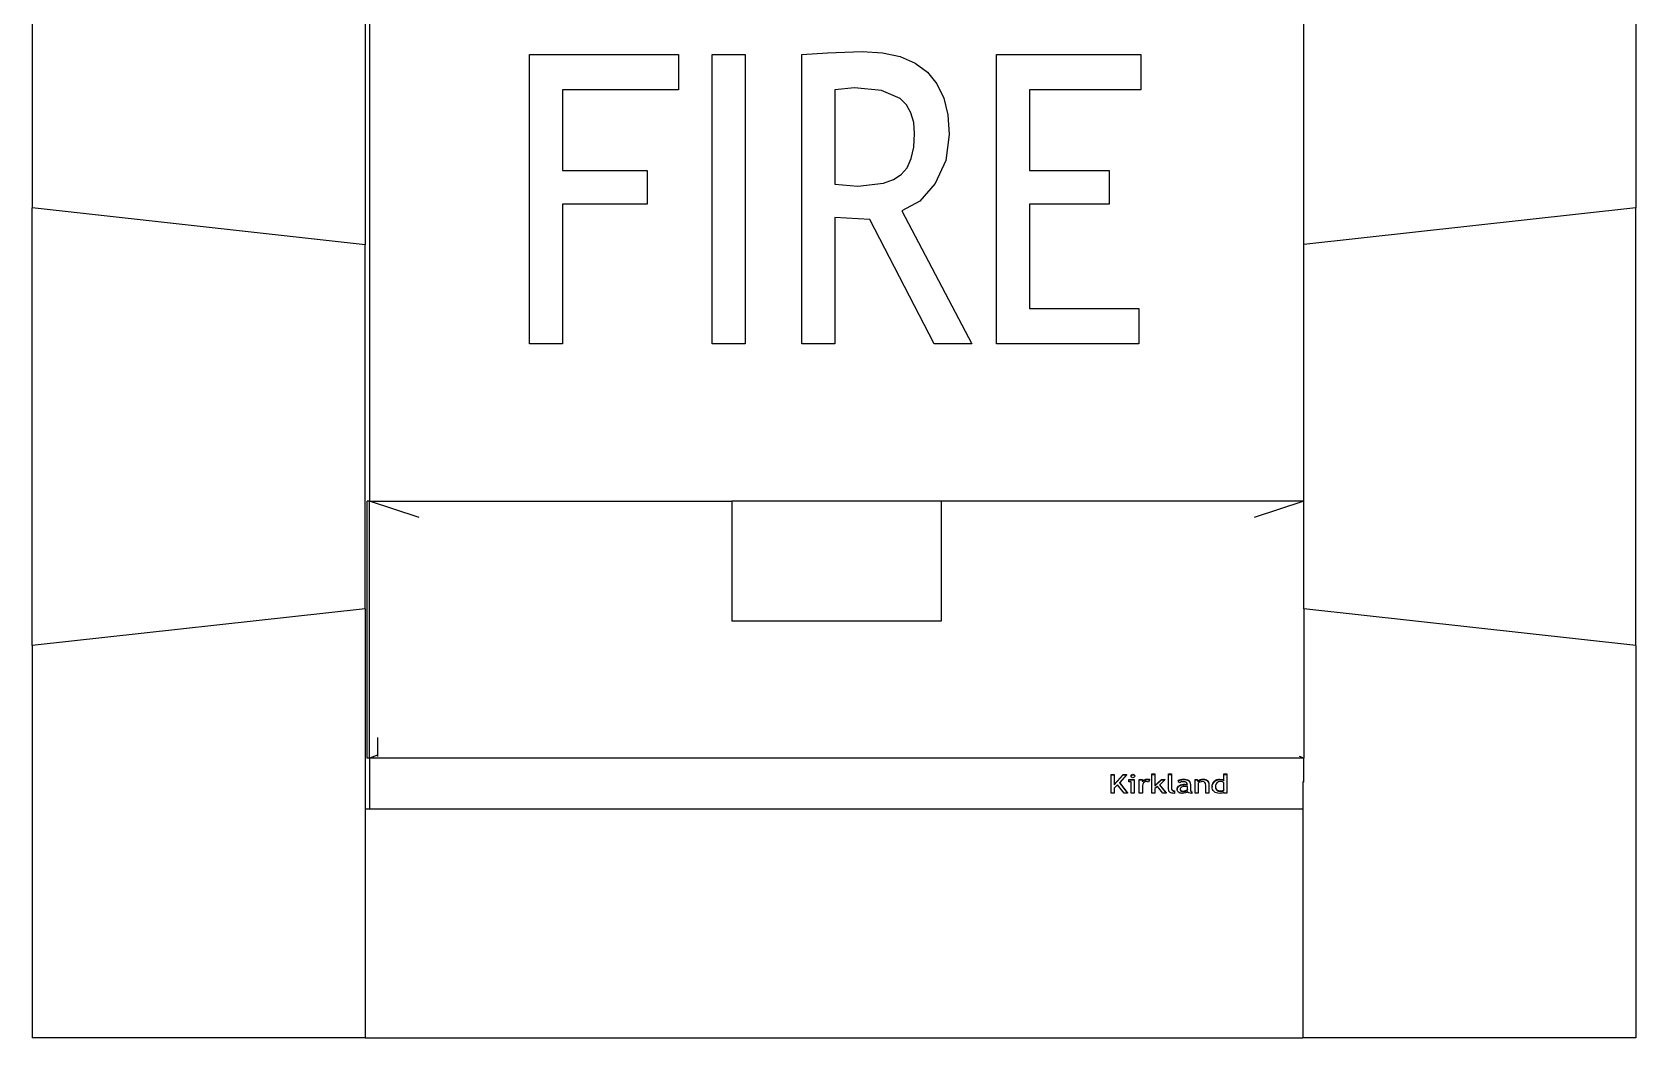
# Model space of a CAD drawing. Header units: inches. Extents: x 710 to 5347, y 114 to 2471.
# Drawn here: x 2822 to 3541, y 114 to 565 of the extents above; entities that cross this region are included whole.
import ezdxf

# ---------------------------------------------------------------- set-up
doc = ezdxf.new("R2010")
doc.units = ezdxf.units.IN
doc.header["$MEASUREMENT"] = 0
doc.layers.add('Edges', color=7, linetype='Continuous')

# ---------------------------------------------------------------- blocks, each defined once
blk = doc.blocks.new('fire alarm fr')
at = {"layer": 'Edges'}
for p, q in [((-295.75, 1167.27), (-295.75, 672.41)), ((423.57, 1167.27), (423.57, 672.41)), ((-146.31, 1096.04), (-146.31, 655.91)), ((-144.46, 1086.92), (-144.46, 540.89)), ((274.68, 655.97), (274.68, 1086.87)), ((-72.67, 611.4), (-72.67, 741.23)), ((-72.67, 741.23), (-5.83, 741.23)), ((-5.83, 741.23), (-5.83, 725.28)), ((9.31, 611.4), (9.31, 741.23)), ((9.31, 741.23), (24.08, 741.23)), ((24.08, 741.23), (24.08, 611.4)), ((49.55, 741.23), (61.04, 741.89)), ((49.55, 611.4), (49.55, 741.23)), ((61.04, 741.89), (76.58, 742.56)), ((76.58, 742.56), (85.72, 741.98)), ((85.72, 741.98), (93.64, 740.23)), ((136.84, 611.4), (136.84, 741.23)), ((136.84, 741.23), (201.46, 741.23)), ((201.46, 741.23), (201.46, 725.28)), ((93.64, 740.23), (100.34, 737.33)), ((100.34, 737.33), (105.83, 733.25)), ((105.83, 733.25), (110.09, 728.02)), ((110.09, 728.02), (113.14, 721.62)), ((-57.9, 725.28), (-57.9, 689.21)), ((-5.83, 725.28), (-57.9, 725.28)), ((73.04, 726.16), (64.32, 725.28)), ((64.32, 725.28), (64.32, 683.1)), ((85.19, 724.97), (73.04, 726.16)), ((93.57, 721.38), (85.19, 724.97)), ((96.41, 718.6), (93.57, 721.38)), ((113.14, 721.62), (114.97, 714.06)), ((151.61, 725.28), (151.61, 689.21)), ((201.46, 725.28), (151.61, 725.28)), ((98.44, 715.07), (96.41, 718.6)), ((99.66, 710.76), (98.44, 715.07)), ((114.97, 714.06), (115.58, 705.34)), ((100.07, 705.69), (99.66, 710.76)), ((99.69, 699.6), (100.07, 705.69)), ((115.58, 705.34), (114.01, 693.72)), ((98.55, 694.51), (99.69, 699.6)), ((96.66, 690.42), (98.55, 694.51)), ((114.01, 693.72), (109.3, 683.32)), ((-57.9, 689.21), (-19.86, 689.21)), ((-19.86, 689.21), (-19.86, 674.14)), ((74.66, 682.21), (86.15, 683.49)), ((86.15, 683.49), (90.53, 685.1)), ((90.53, 685.1), (94.01, 687.35)), ((94.01, 687.35), (96.66, 690.42)), ((151.61, 689.21), (187.36, 689.21)), ((187.36, 689.21), (187.36, 674.14)), ((64.32, 683.1), (74.66, 682.21)), ((109.3, 683.32), (102.43, 675.37)), ((-146.31, 655.91), (-295.75, 672.41)), ((-295.75, 476.13), (-295.75, 672.41)), ((-19.86, 674.14), (-57.9, 674.14)), ((-57.9, 674.14), (-57.9, 611.4)), ((102.43, 675.37), (94.38, 671.13)), ((94.38, 671.13), (125.77, 611.4)), ((187.36, 674.14), (151.61, 674.14)), ((151.61, 674.14), (151.61, 627.35)), ((423.57, 672.41), (274.68, 655.97)), ((423.57, 476.13), (423.57, 672.41)), ((79.98, 667.14), (64.32, 668.03)), ((64.32, 668.03), (64.32, 611.4)), ((108.86, 611.4), (79.98, 667.14)), ((-146.31, 492.62), (-146.31, 655.91)), ((274.68, 540.89), (274.68, 655.97)), ((151.61, 627.35), (200.65, 627.35)), ((200.65, 627.35), (200.65, 611.4)), ((-57.9, 611.4), (-72.67, 611.4)), ((24.08, 611.4), (9.31, 611.4)), ((64.32, 611.4), (49.55, 611.4)), ((125.77, 611.4), (108.86, 611.4)), ((200.65, 611.4), (136.84, 611.4)), ((-145.48, 425.61), (-145.48, 540.89)), ((-144.46, 540.89), (-145.48, 540.89)), ((-144.46, 540.89), (18.04, 540.89)), ((-144.46, 425.61), (-144.46, 540.89)), ((-122.15, 533.51), (-144.46, 540.89)), ((111.96, 540.89), (18.04, 540.89)), ((18.04, 540.89), (18.04, 533.51)), ((274.68, 540.89), (111.96, 540.89)), ((111.96, 540.89), (111.96, 487.1)), ((274.68, 540.89), (252.34, 533.51)), ((274.68, 492.56), (274.68, 540.89)), ((18.04, 533.51), (18.04, 487.1)), ((-146.31, 492.62), (-295.75, 476.13)), ((-146.31, 492.62), (-146.31, 403.02)), ((423.57, 476.13), (274.68, 492.56)), ((274.68, 492.56), (274.68, 425.61)), ((111.96, 487.1), (18.04, 487.1)), ((-295.75, 476.13), (-295.75, 300.25)), ((423.57, 476.13), (423.57, 300.25)), ((-140.86, 434.95), (-140.86, 426.97)), ((-144.46, 425.61), (-145.48, 425.61)), ((-140.86, 426.97), (-144.46, 425.61)), ((-144.46, 425.61), (-144.46, 403.02)), ((274.68, 425.61), (-144.46, 425.61)), ((-140.86, 426.97), (-140.86, 426.36)), ((274.68, 425.61), (272.71, 426.36)), ((274.68, 414.87), (274.68, 425.61)), ((188.21, 418.16), (188.21, 418.37)), ((188.21, 418.37), (189.64, 418.37)), ((188.21, 418.16), (189.64, 418.16)), ((188.21, 409.99), (188.21, 418.16)), ((189.64, 413.93), (193.54, 418.37)), ((189.64, 418.37), (189.64, 418.16)), ((189.64, 413.72), (193.54, 418.16)), ((189.64, 418.16), (189.64, 413.93)), ((195.14, 418.16), (192.09, 414.72)), ((193.54, 418.37), (195.14, 418.37)), ((193.54, 418.37), (193.54, 418.16)), ((193.54, 418.16), (194.95, 418.16)), ((195.14, 418.37), (194.95, 418.16)), ((194.95, 418.16), (195.14, 418.16)), ((195.14, 418.37), (195.14, 418.16)), ((197.12, 417.78), (197.18, 418.04)), ((197.15, 417.68), (197.12, 417.78)), ((197.12, 417.78), (197.12, 417.57)), ((197.12, 417.57), (197.15, 417.68)), ((197.18, 417.32), (197.12, 417.57)), ((197.15, 417.68), (197.18, 417.82)), ((197.18, 418.04), (197.36, 418.25)), ((197.18, 417.82), (197.36, 418.03)), ((197.37, 417.11), (197.18, 417.32)), ((197.36, 418.25), (197.63, 418.39)), ((197.36, 418.03), (197.63, 418.18)), ((197.63, 418.39), (197.96, 418.44)), ((197.63, 418.18), (197.96, 418.22)), ((197.96, 418.44), (198.28, 418.39)), ((197.96, 418.22), (198.28, 418.18)), ((198.28, 418.39), (198.56, 418.24)), ((198.28, 418.18), (198.56, 418.03)), ((198.56, 418.24), (198.74, 418.03)), ((198.56, 418.03), (198.74, 417.82)), ((198.74, 417.32), (198.56, 417.11)), ((198.74, 418.03), (198.81, 417.78)), ((198.74, 417.82), (198.78, 417.68)), ((198.81, 417.57), (198.74, 417.32)), ((198.81, 417.78), (198.78, 417.68)), ((198.78, 417.68), (198.81, 417.57)), ((198.81, 417.78), (198.81, 417.57)), ((206.45, 418.41), (206.45, 418.63)), ((206.45, 418.63), (207.81, 418.63)), ((206.45, 418.41), (207.81, 418.41)), ((206.45, 409.99), (206.45, 418.41)), ((207.81, 418.63), (207.81, 418.41)), ((207.81, 418.41), (207.81, 413.4)), ((213.97, 418.41), (213.97, 418.63)), ((213.97, 418.63), (215.33, 418.63)), ((213.97, 418.41), (215.33, 418.41)), ((213.97, 411.68), (213.97, 418.41)), ((215.33, 418.63), (215.33, 418.41)), ((215.33, 418.41), (215.33, 412.07)), ((238.8, 418.41), (238.8, 418.63)), ((238.8, 418.63), (240.16, 418.63)), ((238.8, 418.41), (240.16, 418.41)), ((238.8, 415.85), (238.8, 418.41)), ((240.16, 418.63), (240.16, 418.41)), ((240.16, 418.41), (240.16, 410)), ((189.64, 413.93), (189.64, 413.72)), ((191.04, 413.75), (189.64, 412.21)), ((189.64, 412.21), (189.64, 409.99)), ((194, 409.99), (191.04, 413.75)), ((192.09, 414.72), (192, 414.62)), ((192, 414.62), (195.59, 409.99)), ((195.59, 410.21), (192.09, 414.72)), ((195.59, 410.21), (195.59, 409.99)), ((196.16, 415.97), (196.16, 416.18)), ((196.16, 416.18), (198.58, 416.18)), ((196.16, 415.97), (198.58, 415.97)), ((196.16, 415.07), (196.16, 415.97)), ((197.21, 415.07), (196.16, 415.07)), ((197.21, 409.99), (197.21, 415.07)), ((197.64, 416.96), (197.37, 417.11)), ((197.96, 416.91), (197.64, 416.96)), ((198.28, 416.96), (197.96, 416.91)), ((198.56, 417.11), (198.28, 416.96)), ((198.58, 416.18), (198.58, 415.97)), ((198.58, 415.97), (198.58, 409.99)), ((200.85, 415.97), (200.85, 416.18)), ((200.85, 416.18), (202.21, 416.18)), ((200.85, 415.97), (202.21, 415.97)), ((200.85, 409.99), (200.85, 415.97)), ((202.21, 416.18), (202.21, 415.97)), ((202.21, 415.97), (202.21, 415.22)), ((202.21, 415.22), (202.63, 415.69)), ((202.21, 415.01), (202.63, 415.48)), ((202.21, 415.22), (202.21, 415.01)), ((202.35, 414.09), (202.21, 413.42)), ((202.21, 413.42), (202.21, 409.99)), ((202.75, 414.67), (202.35, 414.09)), ((202.63, 415.69), (203.14, 416.02)), ((202.63, 415.48), (203.14, 415.81)), ((203.34, 415.05), (202.75, 414.67)), ((203.14, 416.02), (203.74, 416.22)), ((203.14, 415.81), (203.74, 416.01)), ((203.67, 415.15), (203.34, 415.05)), ((204.02, 415.18), (203.67, 415.15)), ((203.74, 416.22), (204.43, 416.29)), ((203.74, 416.01), (204.43, 416.08)), ((204.47, 415.12), (204.02, 415.18)), ((204.43, 416.29), (205.48, 416.19)), ((204.43, 416.08), (205.37, 415.99)), ((204.92, 414.94), (204.47, 415.12)), ((205.48, 415.98), (204.92, 414.94)), ((205.48, 416.19), (205.37, 415.99)), ((205.37, 415.99), (205.48, 415.98)), ((205.48, 416.19), (205.48, 415.98)), ((207.81, 413.4), (210.75, 416.18)), ((207.81, 413.19), (210.75, 415.97)), ((207.81, 413.4), (207.81, 413.19)), ((209, 412.98), (207.81, 412.03)), ((207.81, 412.03), (207.81, 409.99)), ((211.41, 409.99), (209, 412.98)), ((209.98, 413.79), (209.89, 413.7)), ((209.89, 413.7), (212.89, 409.99)), ((212.35, 415.97), (209.98, 413.79)), ((212.89, 410.21), (209.98, 413.79)), ((210.75, 416.18), (212.35, 416.18)), ((210.75, 416.18), (210.75, 415.97)), ((210.75, 415.97), (212.12, 415.97)), ((212.35, 416.18), (212.12, 415.97)), ((212.12, 415.97), (212.35, 415.97)), ((212.35, 416.18), (212.35, 415.97)), ((212.89, 410.21), (212.89, 409.99)), ((214.01, 411.26), (213.97, 411.68)), ((214.13, 410.89), (214.01, 411.26)), ((214.34, 410.59), (214.13, 410.89)), ((214.63, 410.33), (214.34, 410.59)), ((215, 410.13), (214.63, 410.33)), ((215.45, 409.99), (215, 410.13)), ((215.33, 412.07), (215.42, 411.64)), ((215.33, 412.07), (215.33, 411.86)), ((215.33, 411.86), (215.42, 411.43)), ((215.42, 411.64), (215.68, 411.32)), ((215.42, 411.43), (215.68, 411.11)), ((215.68, 411.32), (216.09, 411.11)), ((215.68, 411.11), (216.09, 410.9)), ((216.09, 411.11), (216.61, 411.04)), ((216.09, 410.9), (216.61, 410.83)), ((216.61, 411.04), (216.61, 410.83)), ((216.61, 410.83), (216.61, 409.88)), ((217.8, 411.87), (217.86, 412.31)), ((217.81, 411.75), (217.8, 411.87)), ((217.8, 411.87), (217.8, 411.66)), ((217.8, 411.66), (217.81, 411.75)), ((217.84, 411.3), (217.8, 411.66)), ((217.81, 411.75), (217.86, 412.1)), ((217.96, 410.96), (217.84, 411.3)), ((217.86, 412.31), (218.05, 412.71)), ((217.86, 412.1), (218.05, 412.5)), ((218.17, 410.66), (217.96, 410.96)), ((218.05, 412.71), (218.37, 413.08)), ((218.05, 412.5), (218.37, 412.87)), ((218.46, 410.39), (218.17, 410.66)), ((218.2, 415.69), (218.66, 415.92)), ((218.2, 415.48), (218.66, 415.71)), ((218.2, 415.69), (218.2, 415.48)), ((218.77, 414.59), (218.2, 415.48)), ((218.37, 413.08), (218.82, 413.41)), ((218.37, 412.87), (218.82, 413.2)), ((218.81, 410.17), (218.46, 410.39)), ((218.66, 415.92), (219.27, 416.11)), ((218.66, 415.71), (219.27, 415.9)), ((219.15, 414.83), (218.77, 414.59)), ((219.18, 410.01), (218.81, 410.17)), ((218.82, 413.41), (219.36, 413.68)), ((218.82, 413.2), (219.36, 413.47)), ((219.61, 414.99), (219.15, 414.83)), ((219.18, 411.77), (219.16, 411.65)), ((219.16, 411.65), (219.25, 411.24)), ((219.2, 411.92), (219.18, 411.77)), ((219.18, 411.77), (219.25, 411.45)), ((219.32, 412.17), (219.2, 411.92)), ((219.51, 411.16), (219.25, 411.45)), ((219.25, 411.24), (219.51, 410.95)), ((219.27, 416.11), (219.94, 416.24)), ((219.27, 415.9), (219.94, 416.03)), ((219.81, 412.62), (219.32, 412.17)), ((219.36, 413.68), (219.98, 413.88)), ((219.36, 413.47), (219.98, 413.67)), ((219.51, 411.16), (219.95, 410.99)), ((219.51, 410.95), (219.95, 410.78)), ((220.13, 415.1), (219.61, 414.99)), ((220.56, 412.93), (219.81, 412.62)), ((219.94, 416.24), (220.58, 416.29)), ((219.94, 416.03), (220.58, 416.08)), ((219.95, 410.99), (220.57, 410.93)), ((219.95, 410.78), (220.57, 410.72)), ((219.98, 413.88), (220.67, 414)), ((219.98, 413.67), (220.67, 413.78)), ((220.74, 415.13), (220.13, 415.1)), ((221.5, 413.04), (220.56, 412.93)), ((220.57, 410.93), (221.07, 410.98)), ((220.57, 410.72), (221.07, 410.77)), ((220.58, 416.29), (221.36, 416.25)), ((220.58, 416.08), (221.36, 416.04)), ((220.67, 414), (221.42, 414.04)), ((220.67, 413.78), (221.42, 413.82)), ((221.46, 415.04), (220.74, 415.13)), ((221.49, 410.08), (220.81, 409.93)), ((221.07, 410.98), (221.54, 411.12)), ((221.07, 410.77), (221.54, 410.91)), ((221.36, 416.25), (222.02, 416.14)), ((221.36, 416.04), (222.02, 415.93)), ((221.42, 414.04), (222.36, 413.9)), ((221.42, 413.82), (222.4, 413.68)), ((221.98, 414.77), (221.46, 415.04)), ((222.07, 410.33), (221.49, 410.08)), ((222.4, 412.93), (221.5, 413.04)), ((221.54, 411.12), (221.99, 411.36)), ((221.54, 410.91), (221.99, 411.15)), ((222.3, 414.31), (221.98, 414.77)), ((221.99, 411.36), (222.4, 411.69)), ((221.99, 411.15), (222.4, 411.48)), ((222.02, 416.14), (222.57, 415.96)), ((222.02, 415.93), (222.57, 415.74)), ((222.53, 410.68), (222.07, 410.33)), ((222.36, 413.9), (222.3, 414.31)), ((222.4, 413.68), (222.36, 413.9)), ((222.4, 411.69), (222.4, 412.93)), ((222.4, 411.69), (222.4, 411.48)), ((222.77, 410.31), (222.53, 410.68)), ((222.57, 415.96), (223.01, 415.7)), ((222.57, 415.74), (223.01, 415.49)), ((223.12, 410.07), (222.77, 410.31)), ((223.01, 415.7), (223.34, 415.36)), ((223.01, 415.49), (223.34, 415.15)), ((223.64, 409.93), (223.12, 410.07)), ((223.34, 415.36), (223.57, 414.93)), ((223.34, 415.15), (223.57, 414.72)), ((223.57, 414.93), (223.71, 414.42)), ((223.57, 414.72), (223.71, 414.21)), ((223.71, 414.42), (223.76, 413.82)), ((223.71, 414.21), (223.76, 413.61)), ((223.76, 413.82), (223.76, 413.61)), ((223.76, 413.61), (223.76, 411.68)), ((223.76, 411.68), (223.8, 411.32)), ((223.76, 411.68), (223.76, 411.47)), ((223.76, 411.47), (223.8, 411.1)), ((223.8, 411.32), (223.91, 411.02)), ((223.8, 411.1), (223.91, 410.81)), ((223.91, 411.02), (224.1, 410.79)), ((223.91, 410.81), (224.1, 410.58)), ((224.1, 410.79), (224.36, 410.63)), ((224.1, 410.58), (224.36, 410.42)), ((224.36, 410.63), (224.36, 410.42)), ((224.36, 410.42), (224.36, 409.89)), ((225.91, 415.97), (225.91, 416.18)), ((225.91, 416.18), (226.84, 416.18)), ((225.91, 415.97), (226.84, 415.97)), ((225.91, 409.99), (225.91, 415.97)), ((227.27, 415.41), (226.84, 416.18)), ((226.84, 416.18), (226.84, 415.97)), ((226.84, 415.97), (227.27, 415.2)), ((227.27, 415.41), (227.66, 415.79)), ((227.27, 415.2), (227.66, 415.58)), ((227.27, 415.41), (227.27, 415.2)), ((227.6, 414.72), (227.27, 414.43)), ((227.27, 414.43), (227.27, 409.99)), ((228.05, 414.97), (227.6, 414.72)), ((227.66, 415.79), (228.16, 416.07)), ((227.66, 415.58), (228.16, 415.86)), ((228.55, 415.13), (228.05, 414.97)), ((228.16, 416.07), (228.76, 416.23)), ((228.16, 415.86), (228.76, 416.02)), ((229.03, 415.18), (228.55, 415.13)), ((228.76, 416.23), (229.47, 416.29)), ((228.76, 416.02), (229.47, 416.08)), ((229.77, 415.09), (229.03, 415.18)), ((229.47, 416.29), (230.06, 416.25)), ((229.47, 416.08), (230.06, 416.04)), ((230.05, 414.97), (229.77, 415.09)), ((230.26, 414.8), (230.05, 414.97)), ((230.06, 416.25), (230.57, 416.14)), ((230.06, 416.04), (230.57, 415.93)), ((230.54, 414.28), (230.26, 414.8)), ((230.63, 413.47), (230.54, 414.28)), ((230.57, 416.14), (231.01, 415.95)), ((230.57, 415.93), (231.01, 415.74)), ((230.63, 409.99), (230.63, 413.47)), ((231.01, 415.95), (231.36, 415.69)), ((231.01, 415.74), (231.36, 415.48)), ((231.36, 415.69), (231.64, 415.36)), ((231.36, 415.48), (231.64, 415.14)), ((231.64, 415.36), (231.84, 414.95)), ((231.64, 415.14), (231.84, 414.73)), ((231.84, 414.95), (231.96, 414.46)), ((231.84, 414.73), (231.96, 414.25)), ((231.96, 414.46), (231.99, 413.9)), ((231.96, 414.25), (231.99, 413.69)), ((231.99, 413.9), (231.99, 413.69)), ((231.99, 413.69), (231.99, 409.99)), ((233.5, 413.04), (233.57, 413.69)), ((233.51, 412.93), (233.5, 413.04)), ((233.5, 413.04), (233.5, 412.83)), ((233.5, 412.83), (233.51, 412.93)), ((233.56, 412.2), (233.5, 412.83)), ((233.51, 412.93), (233.57, 413.48)), ((233.72, 411.63), (233.56, 412.2)), ((233.57, 413.69), (233.76, 414.29)), ((233.57, 413.48), (233.76, 414.08)), ((234.01, 411.12), (233.72, 411.63)), ((233.76, 414.29), (234.08, 414.84)), ((233.76, 414.08), (234.08, 414.63)), ((234.4, 410.69), (234.01, 411.12)), ((234.08, 414.84), (234.53, 415.34)), ((234.08, 414.63), (234.53, 415.13)), ((234.88, 410.34), (234.4, 410.69)), ((234.53, 415.34), (235.07, 415.75)), ((234.53, 415.13), (235.07, 415.54)), ((235.43, 410.09), (234.88, 410.34)), ((234.98, 413.4), (234.94, 413.03)), ((234.94, 413.03), (234.97, 412.64)), ((234.94, 413.03), (234.94, 412.93)), ((234.94, 412.93), (234.97, 412.43)), ((234.97, 412.64), (235.09, 412.2)), ((234.97, 412.43), (235.09, 411.99)), ((235.1, 413.83), (234.98, 413.4)), ((235.07, 415.75), (235.66, 416.05)), ((235.07, 415.54), (235.66, 415.84)), ((235.09, 412.2), (235.29, 411.83)), ((235.09, 411.99), (235.29, 411.62)), ((235.32, 414.21), (235.1, 413.83)), ((235.29, 411.83), (235.57, 411.53)), ((235.29, 411.62), (235.57, 411.31)), ((235.61, 414.55), (235.32, 414.21)), ((236.05, 409.94), (235.43, 410.09)), ((235.57, 411.53), (235.92, 411.29)), ((235.57, 411.31), (235.92, 411.08)), ((235.98, 414.83), (235.61, 414.55)), ((235.66, 416.05), (236.3, 416.23)), ((235.66, 415.84), (236.3, 416.02)), ((235.92, 411.29), (236.36, 411.12)), ((235.92, 411.08), (236.36, 410.91)), ((236.4, 415.03), (235.98, 414.83)), ((236.3, 416.23), (236.99, 416.29)), ((236.3, 416.02), (236.99, 416.08)), ((236.36, 411.12), (236.87, 411.02)), ((236.36, 410.91), (236.87, 410.81)), ((236.87, 415.14), (236.4, 415.03)), ((237.39, 415.18), (236.87, 415.14)), ((236.87, 411.02), (237.46, 410.99)), ((236.87, 410.81), (237.46, 410.77)), ((236.99, 416.29), (238.04, 416.18)), ((236.99, 416.08), (238.04, 415.97)), ((237.93, 410.03), (237.37, 409.92)), ((237.81, 415.15), (237.39, 415.18)), ((237.46, 410.99), (237.81, 411.03)), ((237.46, 410.77), (237.81, 410.81)), ((238.19, 415.03), (237.81, 415.15)), ((237.81, 411.03), (238.23, 411.14)), ((237.81, 410.81), (238.23, 410.93)), ((238.41, 410.2), (237.93, 410.03)), ((238.04, 416.18), (238.46, 416.04)), ((238.04, 415.97), (238.46, 415.83)), ((238.52, 414.85), (238.19, 415.03)), ((238.23, 411.14), (238.6, 411.31)), ((238.23, 410.93), (238.6, 411.1)), ((238.8, 410.44), (238.41, 410.2)), ((238.46, 416.04), (238.8, 415.85)), ((238.46, 415.83), (238.8, 415.64)), ((238.8, 414.58), (238.52, 414.85)), ((238.6, 411.31), (238.8, 411.48)), ((238.6, 411.1), (238.8, 411.27)), ((238.8, 415.85), (238.8, 415.64)), ((238.8, 411.48), (238.8, 414.58)), ((238.8, 411.48), (238.8, 411.27)), ((238.8, 410), (238.8, 410.44)), ((274.13, 415.17), (274.13, 403.02)), ((-146.31, 403.02), (-146.31, 300.25)), ((-146.31, 403.02), (-144.46, 403.02)), ((-144.46, 403.02), (274.13, 403.02)), ((189.64, 409.99), (188.21, 409.99)), ((195.59, 409.99), (194, 409.99)), ((198.58, 409.99), (197.21, 409.99)), ((202.21, 409.99), (200.85, 409.99)), ((207.81, 409.99), (206.45, 409.99)), ((212.89, 409.99), (211.41, 409.99)), ((215.99, 409.91), (215.45, 409.99)), ((216.61, 409.88), (215.99, 409.91)), ((219.59, 409.91), (219.18, 410.01)), ((220.03, 409.88), (219.59, 409.91)), ((220.81, 409.93), (220.03, 409.88)), ((224.36, 409.89), (223.64, 409.93)), ((227.27, 409.99), (225.91, 409.99)), ((231.99, 409.99), (230.63, 409.99)), ((236.74, 409.89), (236.05, 409.94)), ((237.37, 409.92), (236.74, 409.89)), ((240.16, 410), (238.8, 410)), ((274.13, 403.02), (274.13, 300.25)), ((-146.31, 300.25), (-295.75, 300.25)), ((-146.31, 300.25), (274.13, 300.25)), ((423.57, 300.25), (274.13, 300.25))]:
    blk.add_line(p, q, dxfattribs=at)

msp = doc.modelspace()

# ---------------------------------------------------------------- block references
msp.add_blockref('fire alarm fr', (3117.35, -186.28))

doc.saveas('drawing.dxf')
